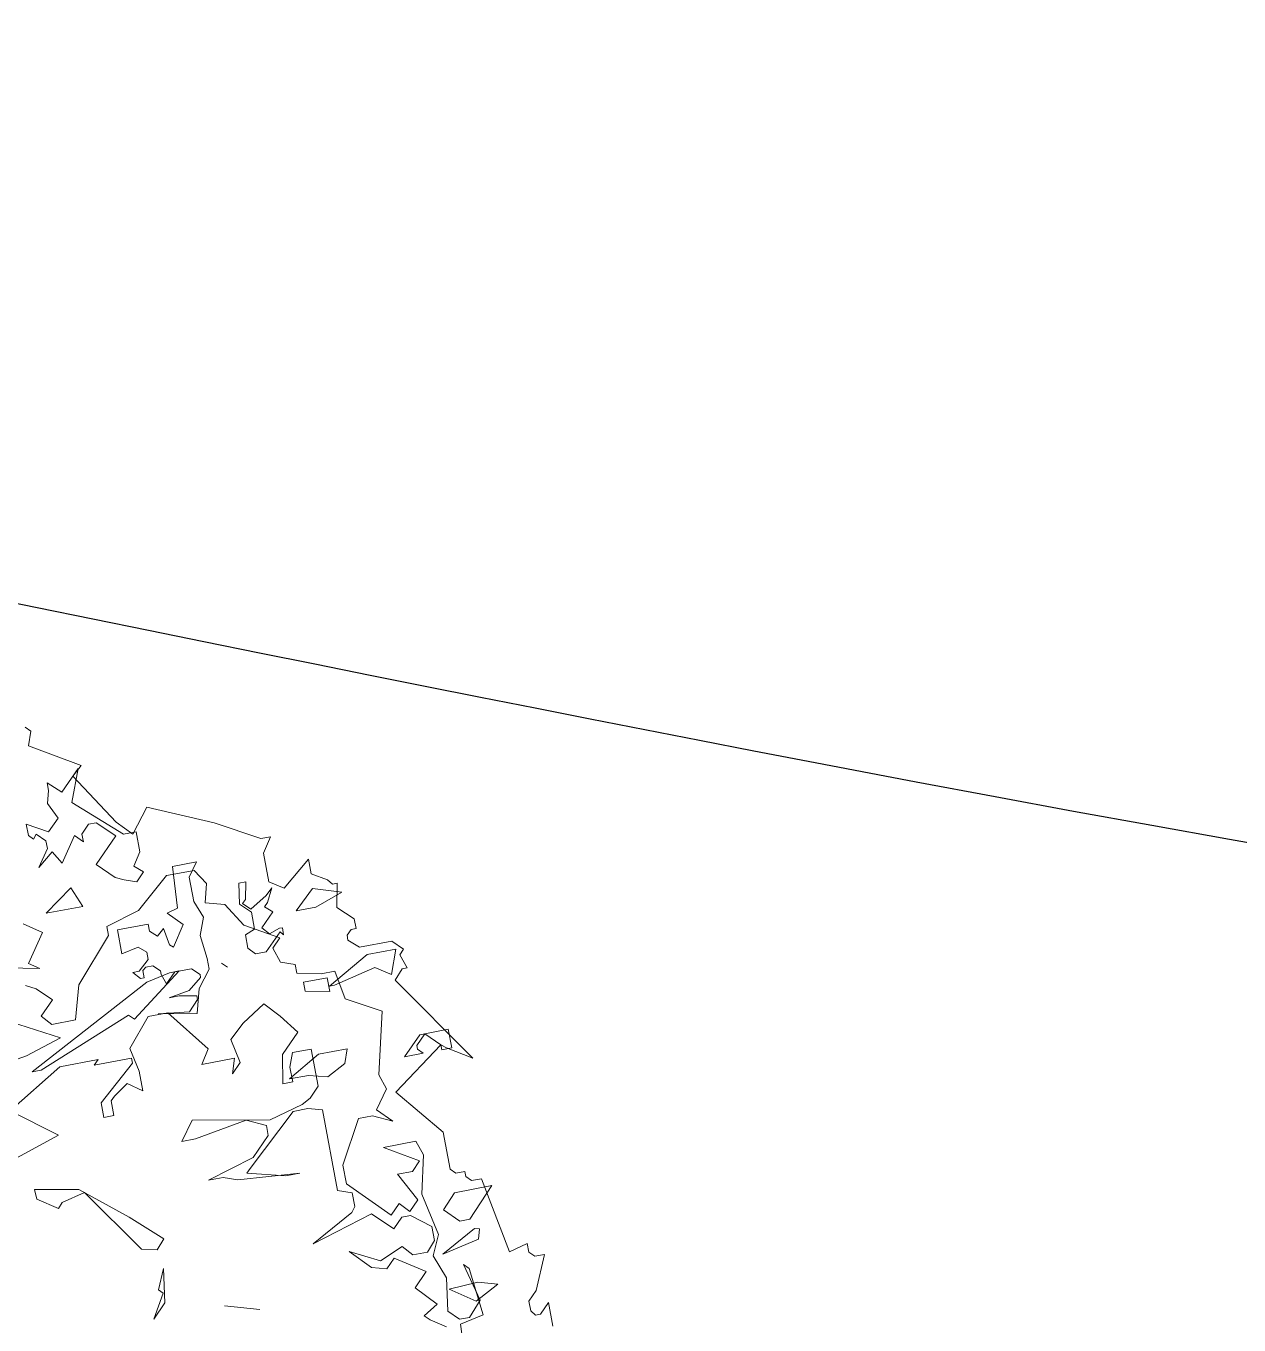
# Model space of a CAD drawing. Header units: millimetres. Extents: x 1418 to 1811, y 1796 to 1956.
# Drawn here: x 1479.592 to 1481.02, y 1880.874 to 1882.402 of the extents above; entities that cross this region are included whole.
import ezdxf

# ---------------------------------------------------------------- set-up
doc = ezdxf.new("R2010")
doc.units = ezdxf.units.MM
doc.layers.add('ARBRE', color=251, linetype='Continuous', lineweight=13)
doc.layers.add('VEGETAIS', color=3, linetype='Continuous')

# ---------------------------------------------------------------- blocks, each defined once
blk = doc.blocks.new('WMF26', base_point=(0, 0.0008))
at = {"color": 85}
blk.add_lwpolyline([(3.481, -12.0245), (3.4448, -11.9875), (3.481, -11.8854), (3.1319, -11.6746), (3.2043, -11.6096), (2.9574, -11.2234), (2.8544, -11.1139), (2.7169, -11.2893), (2.2584, -11.0851), (1.9455, -10.9106), (1.873, -10.9106), (1.9455, -10.8019), (1.9455, -10.5903), (1.8434, -10.5245), (1.6326, -10.699), (1.6326, -10.5903), (1.5231, -10.5245), (1.4943, -10.4882), (1.4581, -10.4882), (1.4943, -10.3145), (1.3848, -10.2116), (1.3848, -10.1391), (1.4219, -10.1391), (1.4581, -10.1029), (1.4581, -10.0667), (1.3848, -10.0008), (1.1452, -10.0008), (1.072, -9.9284), (1.1082, -9.8921), (1.072, -9.7892), (1.1082, -9.7892), (1.1749, -9.7168), (0.7237, -9.0548), (0.8974, -9.1643), (0.9345, -9.1931), (1.3198, -8.9165), (1.0357, -8.5666), (1.0357, -8.2908), (0.9995, -8.2546), (0.9345, -8.2546), (0.9345, -8.2183), (0.8974, -8.1813), (0.825, -8.1813), (0.7237, -7.6214), (0.5846, -7.6577), (0.5846, -7.5918), (0.5483, -7.5556), (0.4759, -7.5556), (0.5846, -7.3078), (0.6496, -7.2427), (0.6496, -7.1703), (0.6208, -7.1332), (0.5846, -7.1332), (0.5121, -7.2065), (0.5121, -7.0319)], dxfattribs=at)
at = {"color": 63}
for points in [[(3.826, -10.1754), (3.7535, -10.1391), (3.6514, -10.037), (3.7535, -9.9358), (3.6885, -9.8625), (3.5139, -9.8625), (3.4415, -10.1103), (3.164, -10.4232), (3.164, -10.4882), (2.9162, -10.5607), (2.6692, -10.7723), (2.465, -10.7723), (2.3926, -10.6628), (2.4288, -10.5245), (2.2913, -10.4882), (2.1818, -10.3145), (1.9414, -10.1754), (2.0072, -10.1103), (1.971, -10.0008), (1.8689, -9.9646), (1.8689, -9.8996), (1.6944, -9.8625), (1.5931, -9.8625), (1.5561, -9.6517), (1.3091, -9.5134), (1.4178, -9.0622), (1.3815, -8.9527), (1.4836, -8.8144), (1.3815, -8.7132), (1.5198, -8.7782), (1.6219, -8.7782), (1.7965, -8.4653), (1.7965, -8.327), (1.5198, -8.043), (1.4466, -8.1154), (1.3815, -8.043), (1.3091, -8.1154), (1.4178, -8.327), (1.3091, -8.327), (1.2432, -8.3929), (1.4836, -8.5378), (1.2432, -8.5378), (1.207, -8.4291), (1.2728, -8.1525), (1.207, -7.8396), (1.2728, -7.6939), (1.207, -7.5193), (1.2432, -7.2789), (1.1708, -7.2065), (1.0975, -7.2065), (0.9962, -7.3152), (1.0687, -7.5918), (1.0324, -7.5556), (0.9962, -7.2065), (1.1708, -7.1703), (1.207, -6.4054)], [(1.2728, -7.1703), (1.3815, -7.2427), (1.4178, -7.2789), (1.3091, -7.344), (1.4466, -7.4905), (1.3453, -7.5918), (1.5561, -7.7301), (1.6219, -7.6643), (1.7306, -7.6939), (1.8689, -7.8396), (1.6582, -7.7301), (1.4836, -7.8034), (1.4178, -7.7301), (1.3091, -7.7301), (1.2432, -7.8034), (1.2432, -7.9055), (1.3815, -8.0142), (1.4466, -8.0142), (1.5198, -7.9417), (1.6582, -8.0792), (2.1167, -7.9417), (1.7965, -8.1154), (1.7677, -8.1525), (1.7677, -8.2546), (1.8689, -8.2908), (1.8689, -8.8869), (1.971, -8.9165), (2.0805, -8.9165), (2.465, -8.5666), (2.4955, -8.5378), (2.2188, -8.4653), (2.1167, -8.4653), (2.5679, -8.5016), (2.6692, -8.5378), (2.7787, -8.5378), (2.4288, -8.6407), (2.2913, -8.7782), (2.2913, -8.8506), (2.4288, -8.9165), (2.8149, -8.8506), (2.9162, -8.8506), (2.8149, -8.989), (2.2551, -8.8869), (2.0072, -8.9527), (1.9414, -8.989), (1.8689, -9.0622), (1.8689, -9.3381), (2.0072, -9.3381), (2.0443, -9.2368), (2.0443, -9.1281), (2.1167, -9.1281), (2.0805, -9.3381), (1.9414, -9.4772), (2.0443, -9.6155), (2.1456, -9.7242), (2.3201, -9.6155), (2.4288, -9.5134), (2.3926, -9.3381), (2.465, -9.2656), (2.4288, -9.3751), (2.6692, -9.3751), (2.6041, -9.4772), (2.8437, -9.7892), (2.9903, -9.7892), (3.164, -9.5859), (3.1278, -9.4113), (3.1278, -9.2656), (3.2299, -9.3381), (3.3385, -9.2656), (3.3674, -9.2368), (3.3674, -9.1281), (3.4415, -9.1281), (3.4415, -9.2368), (3.164, -9.4772), (3.164, -9.5134), (3.4415, -9.5134), (3.4044, -9.5496), (3.6885, -9.5496), (4.1026, -9.3018), (3.7897, -9.0622), (4.2409, -8.9165)], [(1.0283, -7.3135), (1.2053, -7.4354), (0.9888, -7.4469), (0.8497, -7.4049), (1.0283, -7.3135), (1.0283, -7.3135)], [(0.9271, -7.754), (1.2037, -7.6931), (0.9411, -7.8347), (0.9056, -7.8248), (0.9271, -7.754), (0.9271, -7.754)], [(3.3493, -8.1352), (3.681, -8.6177), (3.8548, -8.5748), (3.8893, -8.537), (4.0318, -8.6341), (4.0342, -8.7066), (3.7189, -8.6465), (3.3962, -8.3814), (3.1764, -8.178), (3.2389, -8.1105), (3.3493, -8.1352), (3.3493, -8.1352)], [(2.9541, -10.037), (2.7787, -10.0733), (2.7062, -10.0733), (3.0916, -9.7892), (3.1278, -9.8255), (3.826, -9.5496), (3.8926, -9.5496), (2.9541, -10.037), (2.9541, -10.037)], [(1.8327, -9.8255), (1.6582, -9.8255), (1.6582, -9.7242), (1.8327, -9.7604), (1.8327, -9.8255), (1.8327, -9.8255)], [(2.3563, -10.037), (2.3926, -10.0733), (2.3563, -10.037), (2.3563, -10.037)]]:
    blk.add_lwpolyline(points, dxfattribs=at)
at = {"color": 106}
for points in [[(2.586, -7.5449), (2.833, -7.6173), (2.586, -7.5449), (2.586, -7.5449)], [(3.2842, -7.8215), (3.2192, -7.9672), (3.2554, -7.7194), (3.3567, -7.6173), (3.2554, -7.7927), (3.2842, -7.8215), (3.2842, -7.8215)], [(1.1386, -8.0092), (1.0357, -8.1179), (0.7599, -8.1179), (0.9633, -7.9071), (1.0357, -7.9071), (1.1386, -8.0092), (1.1386, -8.0092)], [(0.9345, -9.1931), (1.0357, -9.2944), (1.1082, -9.222), (1.1082, -9.1931), (1.072, -9.1569), (1.2111, -9.1569), (1.072, -9.2944), (0.8612, -9.2944), (0.8612, -9.1569), (0.9345, -9.1569), (0.9345, -9.1931), (0.9345, -9.1931)], [(2.0624, -9.1528), (1.822, -9.2911), (1.6112, -9.2911), (1.6475, -9.1899), (1.7858, -9.1166), (1.9233, -9.1528), (2.0624, -9.1528), (2.0624, -9.1528)], [(3.6333, -10.5327), (3.7749, -10.331), (3.6992, -10.2775), (4.0672, -10.3548)], [(4.0375, -9.9679), (3.6465, -9.7547), (3.9124, -9.6723), (3.984, -9.66)], [(3.7593, -10.6216), (3.6333, -10.5327), (3.6333, -10.5327)], [(1.6162, -9.7629), (1.6524, -9.7629), (1.3395, -9.9382), (1.1279, -9.9382), (1.1938, -9.7629), (1.3033, -9.8353), (1.6162, -9.7629), (1.6162, -9.7629)], [(2.6881, -9.7678), (2.6149, -9.846), (2.6149, -9.8724), (2.74, -9.8946), (2.8141, -9.8946), (2.6618, -9.921), (2.5622, -9.9992), (2.5622, -10.0206), (2.6149, -10.0725), (2.74, -10.0725), (2.8141, -9.9992), (2.8404, -10.0725), (2.8404, -10.0988), (2.8874, -10.1465), (2.9409, -10.1465), (2.9672, -10.1251), (2.9672, -10.0725), (2.9928, -10.0725), (3.0405, -10.1251), (2.9928, -10.1251), (2.9137, -10.1984), (2.9137, -10.2511), (2.9672, -10.298), (3.0932, -10.2725), (3.0932, -10.4512), (2.866, -10.4512), (2.866, -10.3993), (2.8141, -10.3516), (2.7614, -10.3993), (2.74, -10.2725), (2.7145, -10.2511), (2.6149, -10.3993), (2.7145, -10.5039), (2.6354, -10.5245), (2.6149, -10.8299), (2.4354, -10.8299), (2.5095, -10.7303), (2.5095, -10.5508), (2.4617, -10.4248), (2.5095, -10.298), (2.4889, -10.1251), (2.4889, -10.0461), (2.5885, -9.921), (2.6354, -9.7464), (2.9137, -9.7942), (2.6881, -9.7678), (2.6881, -9.7678)], [(2.1843, -10.1441), (2.1843, -10.2437), (2.111, -10.27), (2.111, -10.3968), (2.1843, -10.4709), (2.1629, -10.6224), (2.111, -10.6224), (2.1373, -10.4965), (2.1629, -10.4709), (2.111, -10.4182), (1.9842, -10.4965), (1.9315, -10.5442), (1.9842, -10.4446), (2.0105, -10.4182), (1.9578, -10.3705), (2.0583, -10.27), (2.0105, -10.2182), (1.9315, -10.2437), (1.9109, -10.2437), (1.9109, -10.1918), (1.9315, -10.2182), (2.0583, -10.0922), (2.1373, -10.0922), (2.1843, -10.1441), (2.1843, -10.1441)], [(1.6425, -10.4833), (1.4383, -10.4182), (1.6425, -10.3458), (1.7882, -10.3458), (1.6425, -10.4833), (1.6425, -10.4833)], [(3.3698, -10.8143), (3.3081, -10.6652), (3.5806, -10.6652), (3.3698, -10.8143), (3.3698, -10.8143)], [(3.0389, -10.8291), (3.1566, -10.9468), (2.9771, -11.1255), (3.1006, -11.244), (3.1566, -11.244), (3.2183, -11.1823), (3.2183, -11.1255), (3.2735, -11.1823), (3.3978, -11.002), (3.4538, -11.095), (3.5707, -11.002), (3.4843, -11.1255), (3.4843, -11.1823), (3.546, -11.244), (3.5707, -11.2127), (3.602, -11.244), (3.602, -11.3297), (3.4538, -11.244), (3.3665, -11.3297), (3.4225, -11.4474), (3.3978, -11.5396), (3.3978, -11.5964), (3.3048, -11.5091), (3.1566, -11.6582), (3.2488, -11.4227), (2.9211, -11.1255), (2.8281, -11.1255), (2.8281, -10.9773), (2.8898, -10.8851), (2.8281, -10.8291), (2.8898, -10.7673), (2.9771, -10.7986), (3.0389, -10.8291), (3.0389, -10.8291)]]:
    blk.add_lwpolyline(points, dxfattribs=at)
blk = doc.blocks.new('T2_02')
at = {"xscale": 0.3499999999999943, "yscale": 0.3499999999999943, "zscale": 0.3499999999999943}
blk.add_blockref('WMF26', (-2.2399, 1.997), dxfattribs=at)

msp = doc.modelspace()

# ---------------------------------------------------------------- linework, layer by layer
at = {"layer": 'VEGETAIS'}
msp.add_spline([(1489.9934, 1881.0496), (1485.9632, 1877.9058), (1481.9227, 1879.4941), (1478.4937, 1876.4855), (1474.2725, 1881.5125), (1480.6396, 1881.5126), (1489.9934, 1881.0496)], degree=3, dxfattribs=at)

# ---------------------------------------------------------------- block references
at = {"layer": 'ARBRE', "xscale": 0.4621142716754233, "yscale": 0.4621142716754233, "zscale": 0.4621142716754233, "rotation": 190.6551472559353}
msp.add_blockref('T2_02', (1479.316, 1880.4855), dxfattribs=at)

doc.saveas('drawing.dxf')
